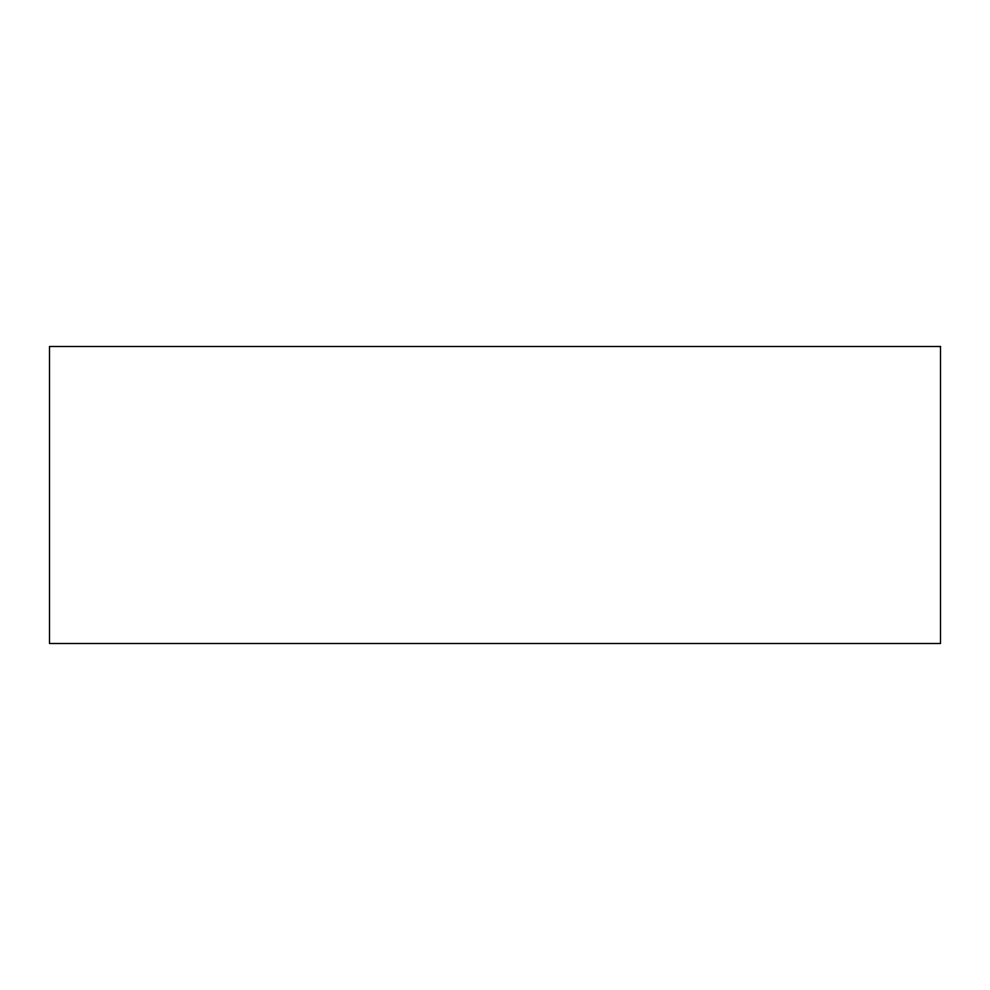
<?xml version="1.0" encoding="UTF-8"?>
<svg xmlns="http://www.w3.org/2000/svg" width="990" height="990" viewBox="0 0 990 990"><rect width="100%" height="100%" fill="white"/><g stroke="black" fill="none" stroke-linecap="round" stroke-linejoin="round"><path stroke-width="1.49" d="M940.5 346.5L49.5 346.5L49.5 643.5L940.5 643.5L940.5 346.5"/></g></svg>
